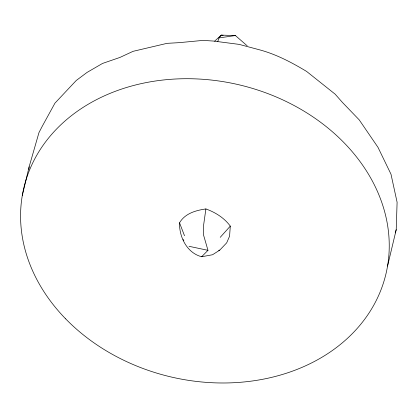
<?xml version="1.0" encoding="UTF-8"?>
<svg xmlns="http://www.w3.org/2000/svg" width="418" height="418" viewBox="0 0 418 418"><rect width="100%" height="100%" fill="white"/><g stroke="black" fill="none" stroke-linecap="round" stroke-linejoin="round"><path stroke-width="0.63" d="M387.533 266.151L396.222 229.665L397.1 202.249L390.997 174.217L377.987 147.335L359.229 119.882L342.509 102.509L335.142 94.165L306.593 71.421C291.764 62.501 276.298 54.314 259.521 49.82L239.148 44.386L213.462 41.053L203.028 40.4L179.123 42.657L167.069 43.341L133.081 51.325L119.95 57.428L102.509 63.447L87.059 72.413L76.228 80.502L54.936 103.162L42.296 126.179L38.958 132.626L29.124 166.824L22.285 195.546M230.297 226.112L229.576 236.18L226.687 242.832L219.748 250.136L212.532 254.75L201.669 256.741C187.024 253.01 179.155 237.063 179.526 222.825C185.028 213.394 195.796 210.395 205.891 208.932C215.416 212.386 224.215 217.862 230.297 226.112L220.213 237.34M28.931 169.368L29.124 166.824M205.891 208.932L203.561 225.49L203.43 234.634L207.976 250.325L201.669 256.741M395.235 232.899L396.222 229.665M217.783 41.507L219.016 37.923L221.294 35.122L235.397 35.54L247.158 45.776M214.638 41.152L221.294 35.122L223.165 35.321M218.661 250.304L219.748 250.136M219.016 37.923L235.397 35.54M189.004 246.306L207.976 250.325M183.089 239.462L183.836 240.522M179.526 222.825L184.51 235.747M65.642 318.835A186.099 149.984 13.4 0 0 379.131 294.345A186.099 149.984 13.4 0 0 169.948 79.368A186.099 149.984 13.4 0 0 65.642 318.835"/></g></svg>
